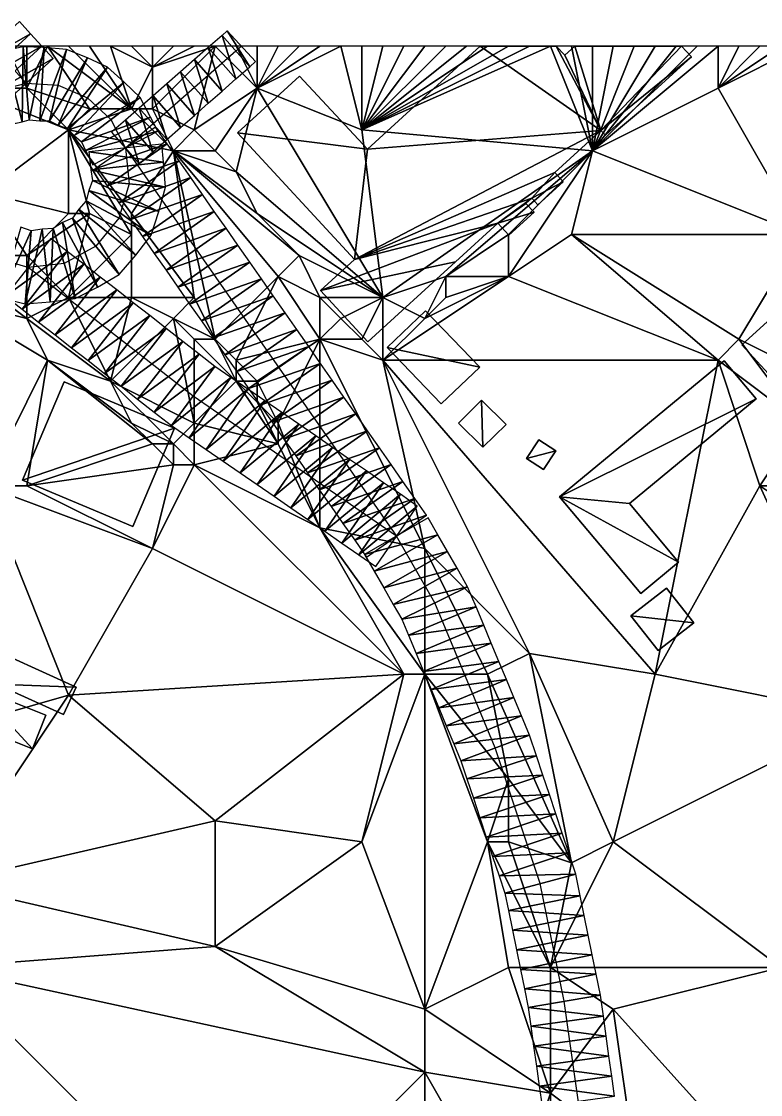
# Model space of a CAD drawing. Header units: metres. Extents: x -1103 to 901, y -902 to 905.
# Drawn here: x 343.5 to 414.1, y 799.9 to 902.4 of the extents above; entities that cross this region are included whole.
import ezdxf

# ---------------------------------------------------------------- set-up
doc = ezdxf.new("R2010")
doc.units = ezdxf.units.M
for name, color, linetype in [('OSM_BUILDING_FOOTPRINTS', 7, 'CONTINUOUS'), ('OSM_BUILDING_ROOFS', 1, 'CONTINUOUS'), ('OSM_BUILDING_WALLS', 8, 'CONTINUOUS'), ('OSM_ROAD_AXES', 2, 'CONTINUOUS'), ('OSM_ROAD_SURFACE', 9, 'CONTINUOUS'), ('OSM_TERRAIN', 3, 'CONTINUOUS')]:
    doc.layers.add(name, color=color, linetype=linetype)

msp = doc.modelspace()

# ---------------------------------------------------------------- linework, layer by layer
at = {"layer": 'OSM_BUILDING_FOOTPRINTS'}
for points in [[(384.94, 879.4, 8.72), (388.98, 883.09, 8.72), (390.04, 881.94, 8.72), (392.44, 884.13, 8.72), (391.66, 884.96, 8.72), (392.23, 885.47, 8.72), (392.8, 884.84, 8.72), (395.22, 887.05, 8.72), (394.41, 887.92, 8.72), (398.82, 891.96, 8.72), (399.27, 891.49, 8.72), (407.46, 898.97, 8.72), (406.5, 900, 8.72), (396.32, 900, 8.72), (395.37, 899.13, 8.72), (394.56, 900, 8.72), (387.29, 900, 8.72), (376.52, 890.15, 8.72), (370.03, 897.15, 8.72), (364.11, 891.73, 8.72), (375.3, 879.63, 8.72), (372.05, 876.66, 8.72), (376.58, 871.77, 8.72)], [(418.48, 879.97, 8.91), (426.95, 887.64, 8.91), (431.67, 882.5, 8.91), (415.55, 867.91, 8.91), (412.27, 871.48, 8.91), (419.92, 878.4, 8.91), (418.48, 879.97, 8.91)], [(382.06, 874.71, 9.88), (387.25, 869.34, 9.88), (383.58, 865.84, 9.88), (378.4, 871.22, 9.88), (382.06, 874.71, 9.88)], [(410.59, 869.94, 9.91), (413.63, 866.32, 9.91), (401.54, 856.31, 9.91), (406.24, 850.71, 9.91), (402.63, 847.71, 9.91), (394.88, 856.94, 9.91), (410.59, 869.94, 9.91)], [(347.59, 867.93, 11.16), (358.11, 863.52, 11.16), (354.12, 854.13, 11.16), (343.6, 858.55, 11.16), (347.59, 867.93, 11.16)], [(385.23, 863.99, 10), (387.43, 866.18, 10), (389.76, 863.87, 10), (387.56, 861.68, 10), (385.23, 863.99, 10)], [(392.9, 862.4, 10.02), (394.52, 861.36, 10.02), (393.35, 859.57, 10.02), (391.73, 860.61, 10.02), (392.9, 862.4, 10.02)], [(405.09, 848.22, 10.01), (407.69, 844.9, 10.01), (404.27, 842.27, 10.01), (401.68, 845.58, 10.01), (405.09, 848.22, 10.01)], [(342.31, 841.7, 12.94), (348.72, 838.78, 12.94), (347.5, 836.15, 12.94), (341.09, 839.07, 12.94), (342.31, 841.7, 12.94)], [(337.83, 835.56, 13.07), (339.12, 838.77, 13.07), (345.83, 836.1, 13.07), (344.54, 832.88, 13.07), (337.83, 835.56, 13.07)]]:
    msp.add_polyline3d(points, close=True, dxfattribs=at)
at = {"layer": 'OSM_BUILDING_ROOFS'}
for points in [[(398.82, 891.96, 18.72), (387.29, 900, 18.72), (376.52, 890.15, 18.72)], [(398.82, 891.96, 18.72), (394.56, 900, 18.72), (387.29, 900, 18.72)], [(398.82, 891.96, 18.72), (395.37, 899.13, 18.72), (394.56, 900, 18.72)], [(398.82, 891.96, 18.72), (396.32, 900, 18.72), (395.37, 899.13, 18.72)], [(398.82, 891.96, 18.72), (406.5, 900, 18.72), (396.32, 900, 18.72)], [(398.82, 891.96, 18.72), (407.46, 898.97, 18.72), (406.5, 900, 18.72)], [(398.82, 891.96, 18.72), (399.27, 891.49, 18.72), (407.46, 898.97, 18.72)], [(376.52, 890.15, 18.72), (370.03, 897.15, 18.72), (364.11, 891.73, 18.72)], [(375.3, 879.63, 18.72), (394.41, 887.92, 18.72), (398.82, 891.96, 18.72)], [(375.3, 879.63, 18.72), (398.82, 891.96, 18.72), (376.52, 890.15, 18.72)], [(376.52, 890.15, 18.72), (364.11, 891.73, 18.72), (375.3, 879.63, 18.72)], [(375.3, 879.63, 18.72), (392.23, 885.47, 18.72), (394.41, 887.92, 18.72)], [(392.23, 885.47, 18.72), (395.22, 887.05, 18.72), (394.41, 887.92, 18.72)], [(392.23, 885.47, 18.72), (392.8, 884.84, 18.72), (395.22, 887.05, 18.72)], [(375.3, 879.63, 18.72), (388.98, 883.09, 18.72), (392.23, 885.47, 18.72)], [(388.98, 883.09, 18.72), (391.66, 884.96, 18.72), (392.23, 885.47, 18.72)], [(388.98, 883.09, 18.72), (392.44, 884.13, 18.72), (391.66, 884.96, 18.72)], [(388.98, 883.09, 18.72), (390.04, 881.94, 18.72), (392.44, 884.13, 18.72)], [(372.05, 876.66, 18.72), (384.94, 879.4, 18.72), (388.98, 883.09, 18.72)], [(375.3, 879.63, 18.72), (372.05, 876.66, 18.72), (388.98, 883.09, 18.72)], [(372.05, 876.66, 18.72), (376.58, 871.77, 18.72), (384.94, 879.4, 18.72)], [(419.92, 878.4, 18.91), (412.27, 871.48, 18.91), (415.55, 867.91, 18.91)], [(387.25, 869.34, 19.88), (382.06, 874.71, 19.88), (378.4, 871.22, 19.88)], [(387.25, 869.34, 19.88), (378.4, 871.22, 19.88), (383.58, 865.84, 19.88)], [(413.63, 866.32, 19.91), (410.59, 869.94, 19.91), (394.88, 856.94, 19.91)], [(358.11, 863.52, 21.16), (347.59, 867.93, 21.16), (343.6, 858.55, 21.16)], [(387.43, 866.18, 20), (385.23, 863.99, 20), (387.56, 861.68, 20)], [(387.43, 866.18, 20), (387.56, 861.68, 20), (389.76, 863.87, 20)], [(394.88, 856.94, 19.91), (401.54, 856.31, 19.91), (413.63, 866.32, 19.91)], [(358.11, 863.52, 21.16), (343.6, 858.55, 21.16), (354.12, 854.13, 21.16)], [(394.52, 861.36, 20.02), (392.9, 862.4, 20.02), (391.73, 860.61, 20.02)], [(394.52, 861.36, 20.02), (391.73, 860.61, 20.02), (393.35, 859.57, 20.02)], [(394.88, 856.94, 19.91), (402.63, 847.71, 19.91), (406.24, 850.71, 19.91)], [(394.88, 856.94, 19.91), (406.24, 850.71, 19.91), (401.54, 856.31, 19.91)], [(407.69, 844.9, 20.01), (405.09, 848.22, 20.01), (401.68, 845.58, 20.01)], [(407.69, 844.9, 20.01), (401.68, 845.58, 20.01), (404.27, 842.27, 20.01)], [(348.72, 838.78, 22.94), (342.31, 841.7, 22.94), (341.09, 839.07, 22.94)], [(339.12, 838.77, 23.07), (337.83, 835.56, 23.07), (344.54, 832.88, 23.07)], [(339.12, 838.77, 23.07), (344.54, 832.88, 23.07), (345.83, 836.1, 23.07)], [(348.72, 838.78, 22.94), (341.09, 839.07, 22.94), (347.5, 836.15, 22.94)]]:
    msp.add_3dface(points, dxfattribs=at)
at = {"layer": 'OSM_BUILDING_WALLS'}
for points in [[(387.29, 900, 8.72), (376.52, 890.15, 8.72), (376.52, 890.15, 18.72)], [(387.29, 900, 8.72), (376.52, 890.15, 18.72), (387.29, 900, 18.72)], [(394.56, 900, 8.72), (387.29, 900, 8.72), (387.29, 900, 18.72)], [(394.56, 900, 8.72), (387.29, 900, 18.72), (394.56, 900, 18.72)], [(395.37, 899.13, 8.72), (394.56, 900, 8.72), (394.56, 900, 18.72)], [(395.37, 899.13, 8.72), (394.56, 900, 18.72), (395.37, 899.13, 18.72)], [(396.32, 900, 8.72), (395.37, 899.13, 8.72), (395.37, 899.13, 18.72)], [(396.32, 900, 8.72), (395.37, 899.13, 18.72), (396.32, 900, 18.72)], [(406.5, 900, 8.72), (396.32, 900, 8.72), (396.32, 900, 18.72)], [(406.5, 900, 8.72), (396.32, 900, 18.72), (406.5, 900, 18.72)], [(407.46, 898.97, 8.72), (406.5, 900, 8.72), (406.5, 900, 18.72)], [(407.46, 898.97, 8.72), (406.5, 900, 18.72), (407.46, 898.97, 18.72)], [(399.27, 891.49, 8.72), (407.46, 898.97, 8.72), (407.46, 898.97, 18.72)], [(399.27, 891.49, 8.72), (407.46, 898.97, 18.72), (399.27, 891.49, 18.72)], [(370.03, 897.15, 8.72), (364.11, 891.73, 8.72), (364.11, 891.73, 18.72)], [(370.03, 897.15, 8.72), (364.11, 891.73, 18.72), (370.03, 897.15, 18.72)], [(376.52, 890.15, 8.72), (370.03, 897.15, 8.72), (370.03, 897.15, 18.72)], [(376.52, 890.15, 8.72), (370.03, 897.15, 18.72), (376.52, 890.15, 18.72)], [(394.41, 887.92, 8.72), (398.82, 891.96, 8.72), (398.82, 891.96, 18.72)], [(394.41, 887.92, 8.72), (398.82, 891.96, 18.72), (394.41, 887.92, 18.72)], [(398.82, 891.96, 8.72), (399.27, 891.49, 8.72), (399.27, 891.49, 18.72)], [(398.82, 891.96, 8.72), (399.27, 891.49, 18.72), (398.82, 891.96, 18.72)], [(364.11, 891.73, 8.72), (375.3, 879.63, 8.72), (375.3, 879.63, 18.72)], [(364.11, 891.73, 8.72), (375.3, 879.63, 18.72), (364.11, 891.73, 18.72)], [(395.22, 887.05, 8.72), (394.41, 887.92, 8.72), (394.41, 887.92, 18.72)], [(395.22, 887.05, 8.72), (394.41, 887.92, 18.72), (395.22, 887.05, 18.72)], [(392.8, 884.84, 8.72), (395.22, 887.05, 8.72), (395.22, 887.05, 18.72)], [(392.8, 884.84, 8.72), (395.22, 887.05, 18.72), (392.8, 884.84, 18.72)], [(391.66, 884.96, 8.72), (392.23, 885.47, 8.72), (392.23, 885.47, 18.72)], [(391.66, 884.96, 8.72), (392.23, 885.47, 18.72), (391.66, 884.96, 18.72)], [(392.44, 884.13, 8.72), (391.66, 884.96, 8.72), (391.66, 884.96, 18.72)], [(392.44, 884.13, 8.72), (391.66, 884.96, 18.72), (392.44, 884.13, 18.72)], [(392.23, 885.47, 8.72), (392.8, 884.84, 8.72), (392.8, 884.84, 18.72)], [(392.23, 885.47, 8.72), (392.8, 884.84, 18.72), (392.23, 885.47, 18.72)], [(390.04, 881.94, 8.72), (392.44, 884.13, 8.72), (392.44, 884.13, 18.72)], [(390.04, 881.94, 8.72), (392.44, 884.13, 18.72), (390.04, 881.94, 18.72)], [(384.94, 879.4, 8.72), (388.98, 883.09, 8.72), (388.98, 883.09, 18.72)], [(384.94, 879.4, 8.72), (388.98, 883.09, 18.72), (384.94, 879.4, 18.72)], [(388.98, 883.09, 8.72), (390.04, 881.94, 8.72), (390.04, 881.94, 18.72)], [(388.98, 883.09, 8.72), (390.04, 881.94, 18.72), (388.98, 883.09, 18.72)], [(375.3, 879.63, 8.72), (372.05, 876.66, 8.72), (372.05, 876.66, 18.72)], [(375.3, 879.63, 8.72), (372.05, 876.66, 18.72), (375.3, 879.63, 18.72)], [(376.58, 871.77, 8.72), (384.94, 879.4, 8.72), (384.94, 879.4, 18.72)], [(376.58, 871.77, 8.72), (384.94, 879.4, 18.72), (376.58, 871.77, 18.72)], [(419.92, 878.4, 8.91), (412.27, 871.48, 8.91), (412.27, 871.48, 18.91)], [(419.92, 878.4, 8.91), (412.27, 871.48, 18.91), (419.92, 878.4, 18.91)], [(372.05, 876.66, 8.72), (376.58, 871.77, 8.72), (376.58, 871.77, 18.72)], [(372.05, 876.66, 8.72), (376.58, 871.77, 18.72), (372.05, 876.66, 18.72)], [(382.06, 874.71, 9.88), (378.4, 871.22, 9.88), (378.4, 871.22, 19.88)], [(382.06, 874.71, 9.88), (378.4, 871.22, 19.88), (382.06, 874.71, 19.88)], [(387.25, 869.34, 9.88), (382.06, 874.71, 9.88), (382.06, 874.71, 19.88)], [(387.25, 869.34, 9.88), (382.06, 874.71, 19.88), (387.25, 869.34, 19.88)], [(412.27, 871.48, 8.91), (415.55, 867.91, 8.91), (415.55, 867.91, 18.91)], [(412.27, 871.48, 8.91), (415.55, 867.91, 18.91), (412.27, 871.48, 18.91)], [(378.4, 871.22, 9.88), (383.58, 865.84, 9.88), (383.58, 865.84, 19.88)], [(378.4, 871.22, 9.88), (383.58, 865.84, 19.88), (378.4, 871.22, 19.88)], [(383.58, 865.84, 9.88), (387.25, 869.34, 9.88), (387.25, 869.34, 19.88)], [(383.58, 865.84, 9.88), (387.25, 869.34, 19.88), (383.58, 865.84, 19.88)], [(410.59, 869.94, 9.91), (394.88, 856.94, 9.91), (394.88, 856.94, 19.91)], [(410.59, 869.94, 9.91), (394.88, 856.94, 19.91), (410.59, 869.94, 19.91)], [(413.63, 866.32, 9.91), (410.59, 869.94, 9.91), (410.59, 869.94, 19.91)], [(413.63, 866.32, 9.91), (410.59, 869.94, 19.91), (413.63, 866.32, 19.91)], [(347.59, 867.93, 11.16), (343.6, 858.55, 11.16), (343.6, 858.55, 21.16)], [(347.59, 867.93, 11.16), (343.6, 858.55, 21.16), (347.59, 867.93, 21.16)], [(358.11, 863.52, 11.16), (347.59, 867.93, 11.16), (347.59, 867.93, 21.16)], [(358.11, 863.52, 11.16), (347.59, 867.93, 21.16), (358.11, 863.52, 21.16)], [(387.43, 866.18, 10), (385.23, 863.99, 10), (385.23, 863.99, 20)], [(387.43, 866.18, 10), (385.23, 863.99, 20), (387.43, 866.18, 20)], [(389.76, 863.87, 10), (387.43, 866.18, 10), (387.43, 866.18, 20)], [(389.76, 863.87, 10), (387.43, 866.18, 20), (389.76, 863.87, 20)], [(401.54, 856.31, 9.91), (413.63, 866.32, 9.91), (413.63, 866.32, 19.91)], [(401.54, 856.31, 9.91), (413.63, 866.32, 19.91), (401.54, 856.31, 19.91)], [(354.12, 854.13, 11.16), (358.11, 863.52, 11.16), (358.11, 863.52, 21.16)], [(354.12, 854.13, 11.16), (358.11, 863.52, 21.16), (354.12, 854.13, 21.16)], [(385.23, 863.99, 10), (387.56, 861.68, 10), (387.56, 861.68, 20)], [(385.23, 863.99, 10), (387.56, 861.68, 20), (385.23, 863.99, 20)], [(387.56, 861.68, 10), (389.76, 863.87, 10), (389.76, 863.87, 20)], [(387.56, 861.68, 10), (389.76, 863.87, 20), (387.56, 861.68, 20)], [(392.9, 862.4, 10.02), (391.73, 860.61, 10.02), (391.73, 860.61, 20.02)], [(392.9, 862.4, 10.02), (391.73, 860.61, 20.02), (392.9, 862.4, 20.02)], [(394.52, 861.36, 10.02), (392.9, 862.4, 10.02), (392.9, 862.4, 20.02)], [(394.52, 861.36, 10.02), (392.9, 862.4, 20.02), (394.52, 861.36, 20.02)], [(393.35, 859.57, 10.02), (394.52, 861.36, 10.02), (394.52, 861.36, 20.02)], [(393.35, 859.57, 10.02), (394.52, 861.36, 20.02), (393.35, 859.57, 20.02)], [(391.73, 860.61, 10.02), (393.35, 859.57, 10.02), (393.35, 859.57, 20.02)], [(391.73, 860.61, 10.02), (393.35, 859.57, 20.02), (391.73, 860.61, 20.02)], [(343.6, 858.55, 11.16), (354.12, 854.13, 11.16), (354.12, 854.13, 21.16)], [(343.6, 858.55, 11.16), (354.12, 854.13, 21.16), (343.6, 858.55, 21.16)], [(394.88, 856.94, 9.91), (402.63, 847.71, 9.91), (402.63, 847.71, 19.91)], [(394.88, 856.94, 9.91), (402.63, 847.71, 19.91), (394.88, 856.94, 19.91)], [(406.24, 850.71, 9.91), (401.54, 856.31, 9.91), (401.54, 856.31, 19.91)], [(406.24, 850.71, 9.91), (401.54, 856.31, 19.91), (406.24, 850.71, 19.91)], [(402.63, 847.71, 9.91), (406.24, 850.71, 9.91), (406.24, 850.71, 19.91)], [(402.63, 847.71, 9.91), (406.24, 850.71, 19.91), (402.63, 847.71, 19.91)], [(405.09, 848.22, 10.01), (401.68, 845.58, 10.01), (401.68, 845.58, 20.01)], [(405.09, 848.22, 10.01), (401.68, 845.58, 20.01), (405.09, 848.22, 20.01)], [(407.69, 844.9, 10.01), (405.09, 848.22, 10.01), (405.09, 848.22, 20.01)], [(407.69, 844.9, 10.01), (405.09, 848.22, 20.01), (407.69, 844.9, 20.01)], [(401.68, 845.58, 10.01), (404.27, 842.27, 10.01), (404.27, 842.27, 20.01)], [(401.68, 845.58, 10.01), (404.27, 842.27, 20.01), (401.68, 845.58, 20.01)], [(404.27, 842.27, 10.01), (407.69, 844.9, 10.01), (407.69, 844.9, 20.01)], [(404.27, 842.27, 10.01), (407.69, 844.9, 20.01), (404.27, 842.27, 20.01)], [(348.72, 838.78, 12.94), (342.31, 841.7, 12.94), (342.31, 841.7, 22.94)], [(348.72, 838.78, 12.94), (342.31, 841.7, 22.94), (348.72, 838.78, 22.94)], [(345.83, 836.1, 13.07), (339.12, 838.77, 13.07), (339.12, 838.77, 23.07)], [(345.83, 836.1, 13.07), (339.12, 838.77, 23.07), (345.83, 836.1, 23.07)], [(341.09, 839.07, 12.94), (347.5, 836.15, 12.94), (347.5, 836.15, 22.94)], [(341.09, 839.07, 12.94), (347.5, 836.15, 22.94), (341.09, 839.07, 22.94)], [(347.5, 836.15, 12.94), (348.72, 838.78, 12.94), (348.72, 838.78, 22.94)], [(347.5, 836.15, 12.94), (348.72, 838.78, 22.94), (347.5, 836.15, 22.94)], [(337.83, 835.56, 13.07), (344.54, 832.88, 13.07), (344.54, 832.88, 23.07)], [(337.83, 835.56, 13.07), (344.54, 832.88, 23.07), (337.83, 835.56, 23.07)], [(344.54, 832.88, 13.07), (345.83, 836.1, 13.07), (345.83, 836.1, 23.07)], [(344.54, 832.88, 13.07), (345.83, 836.1, 23.07), (344.54, 832.88, 23.07)]]:
    msp.add_3dface(points, dxfattribs=at)
at = {"layer": 'OSM_ROAD_AXES'}
for points in [[(340.71, 900, 13.64), (343.94, 896.46, 13.46)], [(364.5, 900, 10.82), (363.97, 899.53, 10.87), (353.42, 890.27, 12.42)], [(353.42, 890.27, 12.42), (353.77, 886.85, 12.37), (352.79, 883.57, 12.71), (350.61, 880.89, 13), (347.58, 879.24, 13.39), (344.14, 878.87, 13.77), (340.82, 879.81, 14.03), (338.13, 881.94, 14.36), (336.43, 884.96, 14.56), (336.03, 888.39, 14.46), (336.46, 890.47, 14.37), (337.59, 892.71, 14.24), (339.31, 894.56, 13.96), (341.49, 895.84, 13.71), (343.94, 896.46, 13.46), (346.99, 896.27, 13), (349.8, 895.06, 12.71), (352.02, 892.98, 12.52), (353.42, 890.27, 12.42)], [(353.42, 890.27, 12.42), (379.3, 853.19, 12.52)], [(379.3, 853.19, 12.52), (359.89, 866.58, 12.97), (344.14, 878.87, 13.77)], [(395.65, 731.57, 14.85), (398.8, 743.27, 15.65), (399.35, 754.71, 16.53), (397.48, 793.49, 17.66), (395.32, 808.76, 16.76), (393.03, 820, 15.3), (388.73, 832.96, 13.83), (382.95, 846.81, 12.75), (379.3, 853.19, 12.52)]]:
    msp.add_polyline3d(points, dxfattribs=at)
at = {"layer": 'OSM_ROAD_SURFACE'}
for points in [[(338.13, 897.64, 13.63), (344.37, 901.18, 13.62), (343.3, 902.36, 13.62)], [(338.13, 897.64, 13.63), (339.2, 896.46, 14), (344.37, 901.18, 13.62)], [(339.2, 896.46, 14), (345.45, 900, 13.62), (344.37, 901.18, 13.62)], [(362.65, 901.02, 11.07), (361.33, 899.87, 11.14), (363.97, 896.87, 11.12)], [(363.15, 901.48, 11.02), (362.65, 901.02, 11.07), (365.3, 898.03, 10.94)], [(362.65, 901.02, 11.07), (363.97, 896.87, 11.12), (365.3, 898.03, 10.94)], [(363.15, 901.48, 11.02), (365.3, 898.03, 10.94), (365.84, 898.52, 10.92)], [(339.2, 896.46, 14), (340.28, 895.28, 13.82), (345.45, 900, 13.62)], [(340.28, 895.28, 13.82), (346.53, 898.82, 12.96), (345.45, 900, 13.62)], [(343.57, 892.76, 13.36), (343.67, 899.95, 13.45), (341.86, 899.55, 13.63)], [(342.82, 892.61, 13.51), (343.57, 892.76, 13.36), (341.86, 899.55, 13.63)], [(343.57, 892.76, 13.36), (344.22, 892.97, 13.23), (343.67, 899.95, 13.45)], [(344.22, 892.97, 13.23), (345.68, 899.86, 13.04), (343.67, 899.95, 13.45)], [(344.22, 892.97, 13.23), (345.25, 892.88, 13.04), (345.68, 899.86, 13.04)], [(345.25, 892.88, 13.04), (347.81, 899.68, 12.85), (345.68, 899.86, 13.04)], [(345.25, 892.88, 13.04), (346.18, 892.87, 12.9), (347.81, 899.68, 12.85)], [(346.18, 892.87, 12.9), (349.79, 898.88, 12.69), (347.81, 899.68, 12.85)], [(361.33, 899.87, 11.14), (360.01, 898.72, 11.32), (362.65, 895.71, 11.3)], [(361.33, 899.87, 11.14), (362.65, 895.71, 11.3), (363.97, 896.87, 11.12)], [(340.28, 895.28, 13.82), (341.36, 894.1, 13.67), (346.53, 898.82, 12.96)], [(346.18, 892.87, 12.9), (347, 892.46, 12.77), (349.79, 898.88, 12.69)], [(347, 892.46, 12.77), (351.72, 897.99, 12.52), (349.79, 898.88, 12.69)], [(347, 892.46, 12.77), (347.88, 892.13, 12.63), (351.72, 897.99, 12.52)], [(347.88, 892.13, 12.63), (353.3, 896.57, 12.41), (351.72, 897.99, 12.52)], [(360.01, 898.72, 11.32), (358.69, 897.56, 11.48), (361.33, 894.55, 11.48)], [(360.01, 898.72, 11.32), (361.33, 894.55, 11.48), (362.65, 895.71, 11.3)], [(358.69, 897.56, 11.48), (357.38, 896.4, 11.65), (360.01, 893.39, 11.65)], [(358.69, 897.56, 11.48), (360.01, 893.39, 11.65), (361.33, 894.55, 11.48)], [(347.88, 892.13, 12.63), (348.52, 891.46, 12.59), (353.3, 896.57, 12.41)], [(348.52, 891.46, 12.59), (354.82, 895.09, 12.24), (353.3, 896.57, 12.41)], [(357.38, 896.4, 11.65), (356.06, 895.25, 11.81), (358.69, 892.24, 11.86)], [(357.38, 896.4, 11.65), (358.69, 892.24, 11.86), (360.01, 893.39, 11.65)], [(348.52, 891.46, 12.59), (349.23, 890.87, 12.56), (354.82, 895.09, 12.24)], [(349.23, 890.87, 12.56), (355.83, 893.23, 12.16), (354.82, 895.09, 12.24)], [(356.06, 895.25, 11.81), (354.74, 894.09, 12.31), (357.37, 891.08, 12.26)], [(356.06, 895.25, 11.81), (357.37, 891.08, 12.26), (358.69, 892.24, 11.86)], [(354.74, 894.09, 12.31), (353.42, 892.93, 12.54), (356.05, 889.92, 12.41)], [(354.74, 894.09, 12.31), (356.05, 889.92, 12.41), (357.37, 891.08, 12.26)], [(349.23, 890.87, 12.56), (349.61, 890.02, 12.55), (355.83, 893.23, 12.16)], [(349.61, 890.02, 12.55), (356.53, 891.87, 12.32), (355.83, 893.23, 12.16)], [(353.42, 892.93, 12.54), (352.1, 891.77, 12.53), (354.73, 888.77, 12.42)], [(353.42, 892.93, 12.54), (354.73, 888.77, 12.42), (356.05, 889.92, 12.41)], [(349.61, 890.02, 12.55), (350.3, 888.67, 12.57), (356.53, 891.87, 12.32)], [(350.55, 888.27, 12.58), (357.41, 890.66, 12.38), (356.29, 892.27, 12.29)], [(349.93, 889.91, 12.54), (357.07, 888.92, 12.38), (356.9, 890.63, 12.41)], [(349.93, 889.91, 12.54), (350.11, 888.2, 12.68), (357.07, 888.92, 12.38)], [(350.55, 888.27, 12.58), (351.67, 886.65, 12.56), (357.41, 890.66, 12.38)], [(351.67, 886.65, 12.56), (358.54, 889.05, 12.36), (357.41, 890.66, 12.38)], [(350.11, 888.2, 12.68), (357.25, 886.52, 12.36), (357.07, 888.92, 12.38)], [(351.67, 886.65, 12.56), (352.8, 885.04, 12.54), (358.54, 889.05, 12.36)], [(352.8, 885.04, 12.54), (359.66, 887.44, 12.35), (358.54, 889.05, 12.36)], [(350.11, 888.2, 12.68), (350.28, 887.18, 12.7), (357.25, 886.52, 12.36)], [(350.28, 887.18, 12.7), (349.92, 886.22, 12.73), (356.63, 884.21, 12.36)], [(350.28, 887.18, 12.7), (356.63, 884.21, 12.36), (357.25, 886.52, 12.36)], [(352.8, 885.04, 12.54), (353.92, 883.43, 12.52), (359.66, 887.44, 12.35)], [(353.92, 883.43, 12.52), (360.79, 885.82, 12.34), (359.66, 887.44, 12.35)], [(349.92, 886.22, 12.73), (349.69, 885.21, 12.76), (355.88, 881.93, 12.36)], [(349.92, 886.22, 12.73), (355.88, 881.93, 12.36), (356.63, 884.21, 12.36)], [(353.92, 883.43, 12.52), (355.05, 881.82, 12.47), (360.79, 885.82, 12.34)], [(355.05, 881.82, 12.47), (361.91, 884.21, 12.32), (360.79, 885.82, 12.34)], [(349.69, 885.21, 12.76), (348.98, 884.44, 13.04), (354.41, 880.02, 12.86)], [(349.69, 885.21, 12.76), (354.41, 880.02, 12.86), (355.88, 881.93, 12.36)], [(348.98, 884.44, 13.04), (348.37, 883.58, 13.18), (352.84, 878.2, 13.27)], [(348.98, 884.44, 13.04), (352.84, 878.2, 13.27), (354.41, 880.02, 12.86)], [(355.05, 881.82, 12.47), (356.17, 880.21, 12.48), (361.91, 884.21, 12.32)], [(356.17, 880.21, 12.48), (363.04, 882.6, 12.31), (361.91, 884.21, 12.32)], [(344.43, 882.36, 13.81), (343.44, 882.71, 13.96), (341.53, 875.97, 14.06)], [(346.53, 882.58, 13.53), (345.48, 882.53, 13.67), (346.24, 875.58, 13.74)], [(346.53, 882.58, 13.53), (346.24, 875.58, 13.74), (348.62, 875.9, 13.62)], [(347.42, 883.14, 13.38), (346.53, 882.58, 13.53), (348.62, 875.9, 13.62)], [(348.37, 883.58, 13.18), (347.42, 883.14, 13.38), (350.77, 876.99, 13.46)], [(347.42, 883.14, 13.38), (348.62, 875.9, 13.62), (350.77, 876.99, 13.46)], [(348.37, 883.58, 13.18), (350.77, 876.99, 13.46), (352.84, 878.2, 13.27)], [(356.17, 880.21, 12.48), (357.3, 878.59, 12.48), (363.04, 882.6, 12.31)], [(357.3, 878.59, 12.48), (364.16, 880.99, 12.29), (363.04, 882.6, 12.31)], [(344.43, 882.36, 13.81), (341.53, 875.97, 14.06), (343.85, 875.38, 13.88)], [(347.87, 880.4, 13.32), (346.29, 881.63, 13.44), (341.99, 876.11, 14.02)], [(345.48, 882.53, 13.67), (344.43, 882.36, 13.81), (343.85, 875.38, 13.88)], [(345.48, 882.53, 13.67), (343.85, 875.38, 13.88), (346.24, 875.58, 13.74)], [(357.3, 878.59, 12.48), (358.43, 876.98, 12.48), (364.16, 880.99, 12.29)], [(358.43, 876.98, 12.48), (365.29, 879.38, 12.28), (364.16, 880.99, 12.29)], [(347.87, 880.4, 13.32), (341.99, 876.11, 14.02), (343.56, 874.88, 13.91)], [(349.44, 879.17, 13.27), (347.87, 880.4, 13.32), (343.56, 874.88, 13.91)], [(349.44, 879.17, 13.27), (343.56, 874.88, 13.91), (345.14, 873.65, 13.82)], [(351.02, 877.94, 13.34), (349.44, 879.17, 13.27), (345.14, 873.65, 13.82)], [(358.43, 876.98, 12.48), (359.55, 875.37, 12.53), (365.29, 879.38, 12.28)], [(359.55, 875.37, 12.53), (366.42, 877.76, 12.27), (365.29, 879.38, 12.28)], [(351.02, 877.94, 13.34), (345.14, 873.65, 13.82), (346.71, 872.42, 13.73)], [(352.59, 876.71, 13.46), (351.02, 877.94, 13.34), (346.71, 872.42, 13.73)], [(359.55, 875.37, 12.53), (360.68, 873.76, 12.46), (366.42, 877.76, 12.27)], [(360.68, 873.76, 12.46), (367.54, 876.15, 12.27), (366.42, 877.76, 12.27)], [(352.59, 876.71, 13.46), (346.71, 872.42, 13.73), (348.29, 871.19, 13.65)], [(354.17, 875.48, 13.49), (352.59, 876.71, 13.46), (348.29, 871.19, 13.65)], [(354.17, 875.48, 13.49), (348.29, 871.19, 13.65), (349.86, 869.97, 13.57)], [(355.75, 874.26, 13.34), (354.17, 875.48, 13.49), (349.86, 869.97, 13.57)], [(360.68, 873.76, 12.46), (361.8, 872.14, 12.39), (367.54, 876.15, 12.27)], [(361.8, 872.14, 12.39), (368.67, 874.54, 12.27), (367.54, 876.15, 12.27)], [(361.8, 872.14, 12.39), (362.93, 870.53, 12.54), (368.67, 874.54, 12.27)], [(362.93, 870.53, 12.54), (369.79, 872.93, 12.27), (368.67, 874.54, 12.27)], [(355.75, 874.26, 13.34), (349.86, 869.97, 13.57), (351.44, 868.74, 13.49)], [(357.32, 873.03, 13.19), (355.75, 874.26, 13.34), (351.44, 868.74, 13.49)], [(357.32, 873.03, 13.19), (351.44, 868.74, 13.49), (353.01, 867.51, 13.4)], [(358.89, 871.8, 13.12), (357.32, 873.03, 13.19), (353.01, 867.51, 13.4)], [(362.93, 870.53, 12.54), (364.05, 868.92, 12.71), (369.79, 872.93, 12.27)], [(364.05, 868.92, 12.71), (370.92, 871.31, 12.28), (369.79, 872.93, 12.27)], [(358.89, 871.8, 13.12), (353.01, 867.51, 13.4), (354.59, 866.28, 13.37)], [(360.47, 870.57, 13.09), (358.89, 871.8, 13.12), (354.59, 866.28, 13.37)], [(364.05, 868.92, 12.71), (365.18, 867.31, 12.83), (370.92, 871.31, 12.28)], [(365.18, 867.31, 12.83), (372.04, 869.7, 12.3), (370.92, 871.31, 12.28)], [(360.47, 870.57, 13.09), (354.59, 866.28, 13.37), (356.17, 865.05, 13.34)], [(361.96, 869.4, 13.06), (360.47, 870.57, 13.09), (356.17, 865.05, 13.34)], [(361.96, 869.4, 13.06), (356.17, 865.05, 13.34), (357.82, 863.76, 13.31)], [(363.5, 868.35, 13.03), (361.96, 869.4, 13.06), (357.82, 863.76, 13.31)], [(365.18, 867.31, 12.83), (366.3, 865.7, 12.85), (372.04, 869.7, 12.3)], [(366.3, 865.7, 12.85), (373.17, 868.09, 12.32), (372.04, 869.7, 12.3)], [(363.5, 868.35, 13.03), (357.82, 863.76, 13.31), (359.52, 862.58, 13.2)], [(365.12, 867.23, 12.87), (363.5, 868.35, 13.03), (359.52, 862.58, 13.2)], [(365.12, 867.23, 12.87), (359.52, 862.58, 13.2), (361.14, 861.47, 13.15)], [(366.73, 866.11, 12.54), (365.12, 867.23, 12.87), (361.14, 861.47, 13.15)], [(366.3, 865.7, 12.85), (367.43, 864.08, 12.67), (373.17, 868.09, 12.32)], [(367.43, 864.08, 12.67), (374.29, 866.48, 12.34), (373.17, 868.09, 12.32)], [(367.43, 864.08, 12.67), (368.56, 862.47, 12.52), (374.29, 866.48, 12.34)], [(368.56, 862.47, 12.52), (375.42, 864.87, 12.36), (374.29, 866.48, 12.34)], [(366.73, 866.11, 12.54), (361.14, 861.47, 13.15), (362.76, 860.35, 13.15)], [(368.35, 865, 12.45), (366.73, 866.11, 12.54), (362.76, 860.35, 13.15)], [(368.35, 865, 12.45), (362.76, 860.35, 13.15), (364.38, 859.24, 13.06)], [(369.97, 863.88, 12.46), (368.35, 865, 12.45), (364.38, 859.24, 13.06)], [(368.56, 862.47, 12.52), (369.68, 860.86, 12.53), (375.42, 864.87, 12.36)], [(369.68, 860.86, 12.53), (376.55, 863.25, 12.37), (375.42, 864.87, 12.36)], [(369.97, 863.88, 12.46), (364.38, 859.24, 13.06), (365.99, 858.12, 12.98)], [(371.59, 862.77, 12.47), (369.97, 863.88, 12.46), (365.99, 858.12, 12.98)], [(369.68, 860.86, 12.53), (370.81, 859.25, 12.56), (376.55, 863.25, 12.37)], [(370.81, 859.25, 12.56), (377.67, 861.64, 12.37), (376.55, 863.25, 12.37)], [(371.59, 862.77, 12.47), (365.99, 858.12, 12.98), (367.61, 857, 12.9)], [(373.2, 861.65, 12.47), (371.59, 862.77, 12.47), (367.61, 857, 12.9)], [(373.2, 861.65, 12.47), (367.61, 857, 12.9), (369.23, 855.89, 12.82)], [(374.82, 860.53, 12.47), (373.2, 861.65, 12.47), (369.23, 855.89, 12.82)], [(370.81, 859.25, 12.56), (371.93, 857.63, 12.59), (377.67, 861.64, 12.37)], [(371.93, 857.63, 12.59), (378.8, 860.03, 12.38), (377.67, 861.64, 12.37)], [(374.82, 860.53, 12.47), (369.23, 855.89, 12.82), (370.85, 854.77, 12.74)], [(376.44, 859.42, 12.47), (374.82, 860.53, 12.47), (370.85, 854.77, 12.74)], [(371.93, 857.63, 12.59), (373.06, 856.02, 12.61), (378.8, 860.03, 12.38)], [(373.06, 856.02, 12.61), (379.92, 858.42, 12.38), (378.8, 860.03, 12.38)], [(376.44, 859.42, 12.47), (370.85, 854.77, 12.74), (372.46, 853.66, 12.68)], [(378.06, 858.3, 12.47), (376.44, 859.42, 12.47), (372.46, 853.66, 12.68)], [(378.06, 858.3, 12.47), (372.46, 853.66, 12.68), (374.08, 852.54, 12.7)], [(373.06, 856.02, 12.61), (374.18, 854.41, 12.63), (379.92, 858.42, 12.38)], [(379.67, 857.19, 12.46), (378.06, 858.3, 12.47), (374.08, 852.54, 12.7)], [(374.18, 854.41, 12.63), (381.05, 856.8, 12.38), (379.92, 858.42, 12.38)], [(379.67, 857.19, 12.46), (374.08, 852.54, 12.7), (375.7, 851.42, 12.71)], [(381.29, 856.07, 12.41), (379.67, 857.19, 12.46), (375.7, 851.42, 12.71)], [(374.18, 854.41, 12.63), (375.31, 852.8, 12.66), (381.05, 856.8, 12.38)], [(375.31, 852.8, 12.66), (382.17, 855.19, 12.41), (381.05, 856.8, 12.38)], [(381.29, 856.07, 12.41), (375.7, 851.42, 12.71), (377.32, 850.31, 12.72)], [(375.31, 852.8, 12.66), (376.43, 851.18, 12.7), (382.17, 855.19, 12.41)], [(383.25, 853.33, 12.45), (382.34, 854.93, 12.42), (376.26, 851.45, 12.69)], [(383.25, 853.33, 12.45), (376.26, 851.45, 12.69), (377.18, 849.86, 12.74)], [(384.17, 851.74, 12.49), (383.25, 853.33, 12.45), (377.18, 849.86, 12.74)], [(384.17, 851.74, 12.49), (377.18, 849.86, 12.74), (378.09, 848.26, 12.79)], [(385.08, 850.14, 12.52), (384.17, 851.74, 12.49), (378.09, 848.26, 12.79)], [(385.08, 850.14, 12.52), (378.09, 848.26, 12.79), (379, 846.67, 12.83)], [(386.09, 848.35, 12.56), (385.08, 850.14, 12.52), (379, 846.67, 12.83)], [(386.09, 848.35, 12.56), (379, 846.67, 12.83), (379.81, 845.26, 12.87)], [(386.9, 846.43, 12.66), (386.09, 848.35, 12.56), (379.81, 845.26, 12.87)], [(386.9, 846.43, 12.66), (379.81, 845.26, 12.87), (380.44, 843.73, 12.92)], [(387.63, 844.7, 12.77), (386.9, 846.43, 12.66), (380.44, 843.73, 12.92)], [(387.63, 844.7, 12.77), (380.44, 843.73, 12.92), (381.17, 842, 12.97)], [(388.35, 842.96, 12.89), (387.63, 844.7, 12.77), (381.17, 842, 12.97)], [(388.35, 842.96, 12.89), (381.17, 842, 12.97), (381.89, 840.27, 13.03)], [(389.07, 841.23, 13.01), (388.35, 842.96, 12.89), (381.89, 840.27, 13.03)], [(389.07, 841.23, 13.01), (381.89, 840.27, 13.03), (382.61, 838.54, 13.17)], [(389.79, 839.5, 13.15), (389.07, 841.23, 13.01), (382.61, 838.54, 13.17)], [(389.79, 839.5, 13.15), (382.61, 838.54, 13.17), (383.33, 836.81, 13.32)], [(390.52, 837.77, 13.32), (389.79, 839.5, 13.15), (383.33, 836.81, 13.32)], [(390.52, 837.77, 13.32), (383.33, 836.81, 13.32), (384.06, 835.08, 13.48)], [(391.24, 836.04, 13.48), (390.52, 837.77, 13.32), (384.06, 835.08, 13.48)], [(391.24, 836.04, 13.48), (384.06, 835.08, 13.48), (384.78, 833.34, 13.63)], [(392.01, 834.19, 13.66), (391.24, 836.04, 13.48), (384.78, 833.34, 13.63)], [(392.01, 834.19, 13.66), (384.78, 833.34, 13.63), (385.45, 831.74, 13.78)], [(392.67, 832.21, 13.86), (392.01, 834.19, 13.66), (385.45, 831.74, 13.78)], [(392.67, 832.21, 13.86), (385.45, 831.74, 13.78), (386.02, 830.01, 13.92)], [(393.28, 830.36, 14.05), (392.67, 832.21, 13.86), (386.02, 830.01, 13.92)], [(393.28, 830.36, 14.05), (386.02, 830.01, 13.92), (386.64, 828.16, 14.08)], [(393.9, 828.51, 14.25), (393.28, 830.36, 14.05), (386.64, 828.16, 14.08)], [(393.9, 828.51, 14.25), (386.64, 828.16, 14.08), (387.25, 826.3, 14.23)], [(394.51, 826.66, 14.44), (393.9, 828.51, 14.25), (387.25, 826.3, 14.23)], [(394.51, 826.66, 14.44), (387.25, 826.3, 14.23), (387.87, 824.45, 14.39)], [(395.13, 824.81, 14.63), (394.51, 826.66, 14.44), (387.87, 824.45, 14.39)], [(395.13, 824.81, 14.63), (387.87, 824.45, 14.39), (388.48, 822.6, 14.66)], [(395.74, 822.95, 14.82), (395.13, 824.81, 14.63), (388.48, 822.6, 14.66)], [(395.74, 822.95, 14.82), (388.48, 822.6, 14.66), (389.1, 820.75, 14.96)], [(396.41, 820.9, 15.02), (395.74, 822.95, 14.82), (389.1, 820.75, 14.96)], [(396.41, 820.9, 15.02), (389.1, 820.75, 14.96), (389.65, 819.1, 15.23)], [(396.84, 818.83, 15.25), (396.41, 820.9, 15.02), (389.65, 819.1, 15.23)], [(396.84, 818.83, 15.25), (389.65, 819.1, 15.23), (389.98, 817.43, 15.48)], [(397.22, 816.95, 15.48), (396.84, 818.83, 15.25), (389.98, 817.43, 15.48)], [(397.22, 816.95, 15.48), (389.98, 817.43, 15.48), (390.37, 815.56, 15.77)], [(397.61, 815.08, 15.73), (397.22, 816.95, 15.48), (390.37, 815.56, 15.77)], [(397.61, 815.08, 15.73), (390.37, 815.56, 15.77), (390.75, 813.68, 16.05)], [(397.99, 813.21, 15.97), (397.61, 815.08, 15.73), (390.75, 813.68, 16.05)], [(397.99, 813.21, 15.97), (390.75, 813.68, 16.05), (391.13, 811.81, 16.32)], [(398.37, 811.34, 16.24), (397.99, 813.21, 15.97), (391.13, 811.81, 16.32)], [(398.37, 811.34, 16.24), (391.13, 811.81, 16.32), (391.51, 809.94, 16.5)], [(398.77, 809.36, 16.57), (398.37, 811.34, 16.24), (391.51, 809.94, 16.5)], [(398.77, 809.36, 16.57), (391.51, 809.94, 16.5), (391.87, 808.17, 16.67)], [(399.06, 807.35, 16.76), (398.77, 809.36, 16.57), (391.87, 808.17, 16.67)], [(399.06, 807.35, 16.76), (391.87, 808.17, 16.67), (392.12, 806.37, 16.83)], [(399.32, 805.44, 16.89), (399.06, 807.35, 16.76), (392.12, 806.37, 16.83)], [(399.32, 805.44, 16.89), (392.12, 806.37, 16.83), (392.39, 804.46, 17.02)], [(399.59, 803.53, 17.03), (399.32, 805.44, 16.89), (392.39, 804.46, 17.02)], [(399.59, 803.53, 17.03), (392.39, 804.46, 17.02), (392.66, 802.55, 17.26)], [(399.86, 801.62, 17.16), (399.59, 803.53, 17.03), (392.66, 802.55, 17.26)], [(399.86, 801.62, 17.16), (392.66, 802.55, 17.26), (392.93, 800.64, 17.5)], [(400.13, 799.71, 17.29), (399.86, 801.62, 17.16), (392.93, 800.64, 17.5)], [(400.13, 799.71, 17.29), (392.93, 800.64, 17.5), (393.2, 798.73, 17.62)]]:
    msp.add_3dface(points, dxfattribs=at)
at = {"layer": 'OSM_TERRAIN'}
for points in [[(344, 896, 13.46), (342, 900, 13.56), (338, 896, 14.09)], [(344, 896, 13.46), (344, 900, 13.37), (342, 900, 13.56)], [(344, 896, 13.46), (346, 900, 12.92), (344, 900, 13.37)], [(344, 896, 13.46), (350, 894, 12.69), (346, 900, 12.92)], [(350, 894, 12.69), (354, 894, 12.52), (346, 900, 12.92)], [(346, 900, 12.92), (354, 894, 12.52), (348, 900, 12.77)], [(354, 894, 12.52), (350, 900, 12.53), (348, 900, 12.77)], [(354, 894, 12.52), (352, 900, 12.22), (350, 900, 12.53)], [(354, 894, 12.52), (356, 898, 11.68), (352, 900, 12.22)], [(356, 898, 11.68), (354, 900, 11.79), (352, 900, 12.22)], [(356, 898, 11.68), (356, 900, 11.56), (354, 900, 11.79)], [(356, 894, 11.81), (362, 900, 11.03), (356, 898, 11.68)], [(356, 894, 11.81), (360, 892, 11.69), (362, 900, 11.03)], [(356, 898, 11.68), (358, 900, 11.34), (356, 900, 11.56)], [(356, 898, 11.68), (360, 900, 11.16), (358, 900, 11.34)], [(356, 898, 11.68), (362, 900, 11.03), (360, 900, 11.16)], [(360, 892, 11.69), (366, 896, 10.96), (362, 900, 11.03)], [(362, 900, 11.03), (366, 896, 10.96), (364, 900, 10.82)], [(366, 896, 10.96), (366, 900, 10.82), (364, 900, 10.82)], [(376, 892, 10.89), (374, 900, 10.33), (366, 896, 10.96)], [(366, 896, 10.96), (368, 900, 10.74), (366, 900, 10.82)], [(366, 896, 10.96), (370, 900, 10.65), (368, 900, 10.74)], [(366, 896, 10.96), (374, 900, 10.33), (372, 900, 10.48)], [(366, 896, 10.96), (372, 900, 10.48), (370, 900, 10.65)], [(374, 900, 10.33), (376, 892, 10.89), (376, 900, 10.24)], [(376, 892, 10.89), (398, 890, 10.89), (394, 900, 10.88)], [(376, 892, 10.89), (382, 900, 10.11), (380, 900, 10.08)], [(376, 892, 10.89), (378, 900, 10.15), (376, 900, 10.24)], [(376, 892, 10.89), (380, 900, 10.08), (378, 900, 10.15)], [(382, 900, 10.11), (376, 892, 10.89), (384, 900, 10.38)], [(376, 892, 10.89), (386, 900, 10.68), (384, 900, 10.38)], [(376, 892, 10.89), (388, 900, 10.88), (386, 900, 10.68)], [(376, 892, 10.89), (390, 900, 10.88), (388, 900, 10.88)], [(376, 892, 10.89), (394, 900, 10.88), (392, 900, 10.88)], [(376, 892, 10.89), (392, 900, 10.88), (390, 900, 10.88)], [(394, 900, 10.88), (398, 890, 10.89), (396, 900, 10.83)], [(398, 890, 10.89), (398, 900, 10.88), (396, 900, 10.83)], [(410, 896, 10.26), (410, 900, 10.29), (398, 890, 10.89)], [(398, 890, 10.89), (400, 900, 10.88), (398, 900, 10.88)], [(398, 890, 10.89), (402, 900, 10.88), (400, 900, 10.88)], [(398, 890, 10.89), (404, 900, 10.88), (402, 900, 10.88)], [(398, 890, 10.89), (406, 900, 10.88), (404, 900, 10.88)], [(398, 890, 10.89), (408, 900, 10.64), (406, 900, 10.88)], [(398, 890, 10.89), (410, 900, 10.29), (408, 900, 10.64)], [(410, 896, 10.26), (418, 882, 11.01), (418, 900, 10.03)], [(410, 900, 10.29), (410, 896, 10.26), (412, 900, 10.02)], [(410, 896, 10.26), (414, 900, 10.03), (412, 900, 10.02)], [(410, 896, 10.26), (416, 900, 10.03), (414, 900, 10.03)], [(410, 896, 10.26), (418, 900, 10.03), (416, 900, 10.03)], [(354, 894, 12.52), (356, 894, 11.81), (356, 898, 11.68)], [(340, 886, 14.46), (348, 892, 12.55), (338, 896, 14.09)], [(338, 896, 14.09), (348, 892, 12.55), (344, 896, 13.46)], [(348, 892, 12.55), (350, 894, 12.69), (344, 896, 13.46)], [(362, 890, 11.36), (366, 896, 10.96), (360, 892, 11.69)], [(362, 890, 11.36), (364, 888, 11.32), (366, 896, 10.96)], [(364, 888, 11.32), (378, 876, 10.95), (366, 896, 10.96)], [(378, 876, 10.95), (376, 892, 10.89), (366, 896, 10.96)], [(398, 890, 10.89), (418, 882, 11.01), (410, 896, 10.26)], [(348, 892, 12.55), (354, 894, 12.52), (350, 894, 12.69)], [(348, 892, 12.55), (358, 890, 12.32), (354, 894, 12.52)], [(358, 890, 12.32), (356, 894, 11.81), (354, 894, 12.52)], [(358, 890, 12.32), (360, 892, 11.69), (356, 894, 11.81)], [(340, 886, 14.46), (348, 884, 13.3), (348, 892, 12.55)], [(354, 882, 12.74), (348, 892, 12.55), (350, 884, 12.74)], [(354, 882, 12.74), (354, 884, 12.32), (348, 892, 12.55)], [(354, 884, 12.32), (358, 890, 12.32), (348, 892, 12.55)], [(350, 884, 12.74), (348, 892, 12.55), (348, 884, 13.3)], [(358, 890, 12.32), (362, 890, 11.36), (360, 892, 11.69)], [(378, 876, 10.95), (398, 890, 10.89), (376, 892, 10.89)], [(360, 876, 12.26), (358, 890, 12.32), (354, 884, 12.32)], [(360, 876, 12.26), (362, 872, 12.3), (358, 890, 12.32)], [(362, 872, 12.3), (368, 878, 12.19), (358, 890, 12.32)], [(358, 890, 12.32), (368, 878, 12.19), (370, 880, 11.86)], [(358, 890, 12.32), (370, 880, 11.86), (366, 884, 11.73)], [(358, 890, 12.32), (366, 884, 11.73), (364, 888, 11.32)], [(358, 890, 12.32), (364, 888, 11.32), (362, 890, 11.36)], [(384, 878, 11.03), (398, 890, 10.89), (378, 876, 10.95)], [(384, 878, 11.03), (390, 882, 10.88), (398, 890, 10.89)], [(390, 882, 10.88), (390, 878, 11.97), (398, 890, 10.89)], [(390, 878, 11.97), (396, 882, 11.79), (398, 890, 10.89)], [(396, 882, 11.79), (418, 882, 11.01), (398, 890, 10.89)], [(366, 884, 11.73), (378, 876, 10.95), (364, 888, 11.32)], [(336, 880, 14.41), (344, 880, 13.77), (340, 886, 14.46)], [(344, 880, 13.77), (348, 884, 13.3), (340, 886, 14.46)], [(348, 876, 13.59), (350, 884, 12.74), (344, 880, 13.77)], [(344, 880, 13.77), (350, 884, 12.74), (348, 884, 13.3)], [(348, 876, 13.59), (354, 882, 12.74), (350, 884, 12.74)], [(354, 876, 13.47), (354, 884, 12.32), (354, 882, 12.74)], [(354, 876, 13.47), (360, 876, 12.26), (354, 884, 12.32)], [(366, 884, 11.73), (370, 880, 11.86), (378, 876, 10.95)], [(354, 876, 13.47), (354, 882, 12.74), (348, 876, 13.59)], [(390, 878, 11.97), (390, 882, 10.88), (384, 878, 11.03)], [(390, 878, 11.97), (410, 870, 11.95), (396, 882, 11.79)], [(410, 870, 11.95), (412, 872, 11.46), (396, 882, 11.79)], [(412, 872, 11.46), (418, 882, 11.01), (396, 882, 11.79)], [(416, 870, 11.05), (418, 882, 11.01), (412, 872, 11.46)], [(336, 876, 15.03), (344, 874, 13.83), (336, 880, 14.41)], [(336, 880, 14.41), (344, 874, 13.83), (344, 880, 13.77)], [(344, 874, 13.83), (348, 876, 13.59), (344, 880, 13.77)], [(368, 878, 12.19), (372, 876, 11.03), (370, 880, 11.86)], [(372, 876, 11.03), (378, 876, 10.95), (370, 880, 11.86)], [(364, 870, 12.33), (368, 878, 12.19), (362, 872, 12.3)], [(364, 870, 12.33), (372, 872, 12.2), (368, 878, 12.19)], [(372, 872, 12.2), (372, 876, 11.03), (368, 878, 12.19)], [(378, 870, 11.88), (410, 870, 11.95), (390, 878, 11.97)], [(378, 870, 11.88), (390, 878, 11.97), (382, 874, 12.01)], [(382, 874, 12.01), (384, 878, 11.03), (378, 876, 10.95)], [(382, 874, 12.01), (390, 878, 11.97), (384, 876, 11.66)], [(382, 874, 12.01), (384, 876, 11.66), (384, 878, 11.03)], [(384, 876, 11.66), (390, 878, 11.97), (384, 878, 11.03)], [(340, 858, 15.09), (346, 870, 14.11), (336, 876, 15.03)], [(336, 876, 15.03), (346, 870, 14.11), (344, 874, 13.83)], [(344, 874, 13.83), (352, 868, 13.41), (348, 876, 13.59)], [(352, 868, 13.41), (354, 876, 13.47), (348, 876, 13.59)], [(352, 868, 13.41), (358, 874, 13.11), (354, 876, 13.47)], [(358, 874, 13.11), (360, 876, 12.26), (354, 876, 13.47)], [(358, 874, 13.11), (362, 872, 12.3), (360, 876, 12.26)], [(372, 872, 12.2), (374, 874, 10.99), (372, 876, 11.03)], [(374, 874, 10.99), (378, 876, 10.95), (372, 876, 11.03)], [(376, 872, 11.35), (378, 876, 10.95), (374, 874, 10.99)], [(376, 872, 11.35), (378, 870, 11.88), (378, 876, 10.95)], [(378, 870, 11.88), (382, 874, 12.01), (378, 876, 10.95)], [(346, 870, 14.11), (352, 868, 13.41), (344, 874, 13.83)], [(352, 868, 13.41), (360, 864, 12.92), (358, 874, 13.11)], [(360, 864, 12.92), (360, 872, 13.07), (358, 874, 13.11)], [(360, 872, 13.07), (362, 872, 12.3), (358, 874, 13.11)], [(372, 872, 12.2), (376, 872, 11.35), (374, 874, 10.99)], [(360, 864, 12.92), (364, 868, 12.97), (360, 872, 13.07)], [(364, 868, 12.97), (362, 872, 12.3), (360, 872, 13.07)], [(364, 868, 12.97), (364, 870, 12.33), (362, 872, 12.3)], [(366, 868, 12.36), (372, 872, 12.2), (364, 870, 12.33)], [(368, 864, 12.42), (372, 872, 12.2), (366, 868, 12.36)], [(372, 854, 12.63), (372, 872, 12.2), (368, 864, 12.42)], [(372, 854, 12.63), (382, 852, 12.51), (372, 872, 12.2)], [(382, 852, 12.51), (378, 870, 11.88), (372, 872, 12.2)], [(372, 872, 12.2), (378, 870, 11.88), (376, 872, 11.35)], [(418, 864, 11.5), (412, 872, 11.46), (410, 870, 11.95)], [(418, 864, 11.5), (416, 870, 11.05), (412, 872, 11.46)], [(340, 858, 15.09), (344, 858, 14.26), (346, 870, 14.11)], [(344, 858, 14.26), (356, 862, 14.02), (346, 870, 14.11)], [(356, 862, 14.02), (354, 864, 13.92), (346, 870, 14.11)], [(346, 870, 14.11), (354, 864, 13.92), (352, 868, 13.41)], [(364, 868, 12.97), (366, 868, 12.36), (364, 870, 12.33)], [(392, 842, 12.57), (404, 840, 12.14), (378, 870, 11.88)], [(392, 842, 12.57), (378, 870, 11.88), (382, 852, 12.51)], [(378, 870, 11.88), (404, 840, 12.14), (410, 870, 11.95)], [(404, 840, 12.14), (414, 858, 11.95), (410, 870, 11.95)], [(414, 858, 11.95), (418, 864, 11.5), (410, 870, 11.95)], [(354, 864, 13.92), (358, 862, 13.51), (352, 868, 13.41)], [(358, 862, 13.51), (360, 864, 12.92), (352, 868, 13.41)], [(360, 864, 12.92), (368, 862, 12.7), (364, 868, 12.97)], [(368, 862, 12.7), (366, 866, 12.86), (364, 868, 12.97)], [(366, 866, 12.86), (366, 868, 12.36), (364, 868, 12.97)], [(366, 866, 12.86), (368, 864, 12.42), (366, 868, 12.36)], [(368, 862, 12.7), (368, 864, 12.42), (366, 866, 12.86)], [(356, 862, 14.02), (358, 862, 13.51), (354, 864, 13.92)], [(360, 860, 13.29), (360, 864, 12.92), (358, 862, 13.51)], [(360, 860, 13.29), (368, 862, 12.7), (360, 864, 12.92)], [(368, 862, 12.7), (372, 854, 12.63), (368, 864, 12.42)], [(414, 858, 11.95), (418, 858, 11.43), (418, 864, 11.5)], [(344, 858, 14.26), (358, 860, 13.98), (356, 862, 14.02)], [(358, 860, 13.98), (358, 862, 13.51), (356, 862, 14.02)], [(358, 860, 13.98), (360, 860, 13.29), (358, 862, 13.51)], [(372, 854, 12.63), (368, 862, 12.7), (360, 860, 13.29)], [(356, 852, 14.05), (358, 860, 13.98), (344, 858, 14.26)], [(356, 852, 14.05), (380, 840, 13.18), (360, 860, 13.29)], [(356, 852, 14.05), (360, 860, 13.29), (358, 860, 13.98)], [(380, 840, 13.18), (372, 854, 12.63), (360, 860, 13.29)], [(348, 838, 15.01), (340, 858, 15.09), (334, 834, 15.47)], [(348, 838, 15.01), (356, 852, 14.05), (340, 858, 15.09)], [(340, 858, 15.09), (356, 852, 14.05), (344, 858, 14.26)], [(404, 840, 12.14), (424, 836, 11.9), (414, 858, 11.95)], [(424, 836, 11.9), (420, 854, 11.91), (414, 858, 11.95)], [(414, 858, 11.95), (420, 854, 11.91), (418, 858, 11.43)], [(382, 840, 12.99), (372, 854, 12.63), (380, 840, 13.18)], [(382, 840, 12.99), (382, 852, 12.51), (372, 854, 12.63)], [(348, 838, 15.01), (380, 840, 13.18), (356, 852, 14.05)], [(382, 840, 12.99), (388, 840, 13.2), (382, 852, 12.51)], [(382, 852, 12.51), (388, 840, 13.2), (392, 842, 12.57)], [(388, 840, 13.2), (396, 822, 14.87), (392, 842, 12.57)], [(396, 822, 14.87), (400, 824, 14.02), (392, 842, 12.57)], [(392, 842, 12.57), (400, 824, 14.02), (404, 840, 12.14)], [(362, 826, 14.87), (380, 840, 13.18), (348, 838, 15.01)], [(362, 826, 14.87), (376, 824, 15.01), (380, 840, 13.18)], [(382, 808, 17.38), (382, 840, 12.99), (376, 824, 15.01)], [(376, 824, 15.01), (382, 840, 12.99), (380, 840, 13.18)], [(382, 808, 17.38), (388, 824, 14.38), (382, 840, 12.99)], [(388, 824, 14.38), (390, 830, 14.13), (382, 840, 12.99)], [(382, 840, 12.99), (390, 830, 14.13), (388, 840, 13.2)], [(390, 830, 14.13), (396, 822, 14.87), (388, 840, 13.2)], [(400, 824, 14.02), (424, 836, 11.9), (404, 840, 12.14)], [(336, 820, 15.04), (348, 838, 15.01), (334, 834, 15.47)], [(336, 820, 15.04), (362, 826, 14.87), (348, 838, 15.01)], [(416, 812, 14.01), (424, 836, 11.9), (400, 824, 14.02)], [(388, 824, 14.38), (390, 824, 14.75), (390, 830, 14.13)], [(390, 824, 14.75), (396, 822, 14.87), (390, 830, 14.13)], [(362, 814, 16), (362, 826, 14.87), (336, 820, 15.04)], [(362, 814, 16), (376, 824, 15.01), (362, 826, 14.87)], [(362, 814, 16), (382, 808, 17.38), (376, 824, 15.01)], [(382, 808, 17.38), (390, 812, 16.13), (388, 824, 14.38)], [(390, 812, 16.13), (394, 812, 16.57), (388, 824, 14.38)], [(394, 812, 16.57), (390, 824, 14.75), (388, 824, 14.38)], [(390, 824, 14.75), (394, 812, 16.57), (396, 822, 14.87)], [(396, 822, 14.87), (394, 812, 16.57), (400, 824, 14.02)], [(394, 812, 16.57), (416, 812, 14.01), (400, 824, 14.02)], [(336, 812, 15.14), (362, 814, 16), (336, 820, 15.04)], [(382, 802, 18.05), (362, 814, 16), (336, 812, 15.14)], [(382, 802, 18.05), (382, 808, 17.38), (362, 814, 16)], [(328, 780, 14.4), (364, 784, 18.07), (336, 812, 15.14)], [(364, 784, 18.07), (382, 802, 18.05), (336, 812, 15.14)], [(394, 800, 17.45), (390, 812, 16.13), (382, 808, 17.38)], [(394, 800, 17.45), (394, 812, 16.57), (390, 812, 16.13)], [(394, 800, 17.45), (400, 808, 16.63), (394, 812, 16.57)], [(400, 808, 16.63), (416, 812, 14.01), (394, 812, 16.57)], [(418, 788, 15.88), (416, 812, 14.01), (400, 808, 16.63)], [(382, 802, 18.05), (394, 800, 17.45), (382, 808, 17.38)], [(402, 794, 17.6), (400, 808, 16.63), (394, 800, 17.45)], [(418, 788, 15.88), (400, 808, 16.63), (402, 794, 17.6)], [(364, 784, 18.07), (382, 788, 18.78), (382, 802, 18.05)], [(382, 788, 18.78), (390, 788, 18.42), (382, 802, 18.05)], [(382, 802, 18.05), (390, 788, 18.42), (394, 800, 17.45)], [(394, 784, 18.06), (394, 800, 17.45), (390, 788, 18.42)], [(394, 784, 18.06), (402, 794, 17.6), (394, 800, 17.45)]]:
    msp.add_3dface(points, dxfattribs=at)

doc.saveas('drawing.dxf')
